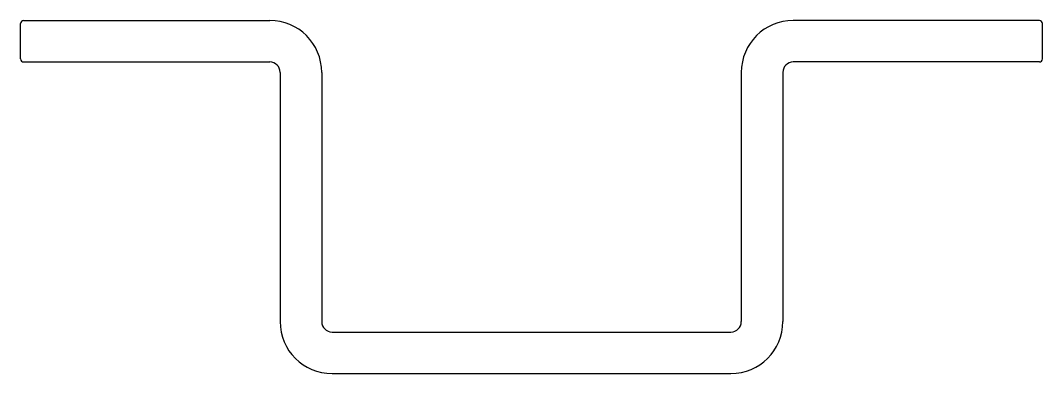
# Model space of a CAD drawing. Extents: x 2686.1 to 2784.5, y 1134.4 to 1168.4.
import ezdxf

# ---------------------------------------------------------------- set-up
doc = ezdxf.new("R2010")
doc.units = 0
doc.layers.get('0').update_dxf_attribs({"linetype": 'CONTINUOUS'})

msp = doc.modelspace()

# ---------------------------------------------------------------- linework, layer by layer
for p, q in [((2686.09, 1164.705), (2686.09, 1168.105)), ((2686.39, 1168.405), (2710.09, 1168.405)), ((2784.19, 1168.405), (2760.49, 1168.405)), ((2784.49, 1164.705), (2784.49, 1168.105)), ((2686.39, 1164.405), (2710.09, 1164.405)), ((2784.19, 1164.405), (2760.49, 1164.405)), ((2711.09, 1163.405), (2711.09, 1139.405)), ((2715.09, 1163.405), (2715.09, 1139.405)), ((2755.49, 1163.405), (2755.49, 1139.405)), ((2759.49, 1163.405), (2759.49, 1139.405)), ((2716.09, 1138.405), (2754.49, 1138.405)), ((2716.09, 1134.405), (2754.49, 1134.405))]:
    msp.add_line(p, q)
for centre, radius, start, end in [((2686.39, 1168.105), 0.3, 90, 180), ((2710.09, 1163.405), 5, 0, 90), ((2760.49, 1163.405), 5, 90, 180), ((2784.19, 1168.105), 0.3, 0, 90), ((2686.39, 1164.705), 0.3, 180, 270), ((2710.09, 1163.405), 1, 0, 90), ((2760.49, 1163.405), 1, 90, 180), ((2784.19, 1164.705), 0.3, 270, 360), ((2716.09, 1139.405), 5, 180, 270), ((2716.09, 1139.405), 1, 180, 270), ((2754.49, 1139.405), 1, 270, 0), ((2754.49, 1139.405), 5, 270, 360)]:
    msp.add_arc(centre, radius, start, end)

doc.saveas('drawing.dxf')
